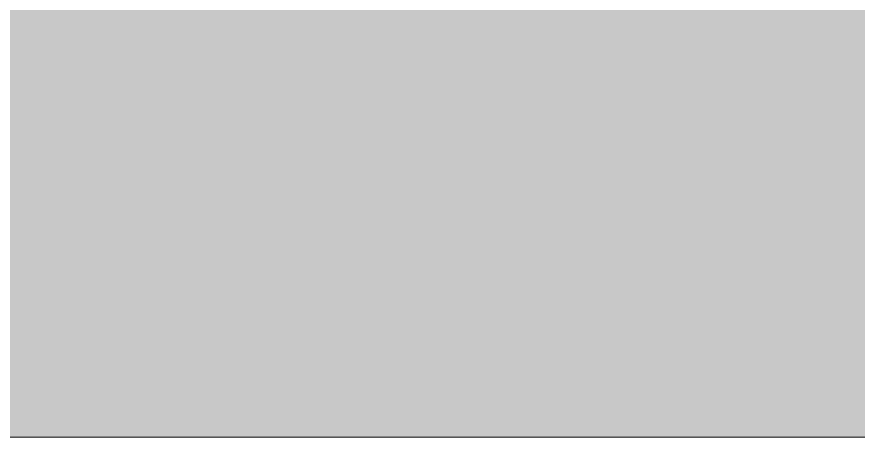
# Paper-space layout '1' of a CAD drawing. Header units: millimetres. Extents: x 1 to 31501, y 3 to 22278.
# Drawn here: x 15979.7 to 16250.4, y 1880 to 2015.2 of the extents above; entities that cross this region are included whole.
import ezdxf

# ---------------------------------------------------------------- set-up
doc = ezdxf.new("R2010")
doc.units = ezdxf.units.MM
doc.header["$MEASUREMENT"] = 0
doc.layers.add('NKB-LOGO', color=1, linetype='Continuous', lineweight=13)
doc.layers.add('NKB-SIGN', color=1, linetype='Continuous', lineweight=18)

# ---------------------------------------------------------------- blocks, each defined once
blk = doc.blocks.new('*U5')
at = {"layer": 'NKB-LOGO', "color": 1, "linetype": 'Continuous'}
blk.add_line((0, 76.628), (327.945, 76.628), dxfattribs=at)
for points in [[(0, 120.399), (0, 76.628), (327.945, 76.628)], [(0, 76.628), (0, 76.628), (327.945, 76.628)]]:
    blk.add_solid(points, dxfattribs=at)
at = {"layer": 'NKB-LOGO', "color": 1, "linetype": 'Continuous', "extrusion": (0, 0, -1)}
blk.add_solid([(0, 120.399), (-327.945, 120.399), (-327.945, 76.628)], dxfattribs=at)
blk = doc.blocks.new('22222')
at = {"layer": 'NKB-LOGO'}
blk.add_lwpolyline([(327.945, 847.763), (0, 724.25), (0, 76.628), (327.945, 76.628), (327.945, 847.763)], close=True, dxfattribs=at)
at = {"layer": 'NKB-LOGO', "color": 1, "linetype": 'Continuous'}
blk.add_blockref('*U5', (0, 0), dxfattribs=at)

psp = doc.layouts.new('1')

# ---------------------------------------------------------------- block references
at = {"layer": 'NKB-SIGN', "xscale": 3.176814373185165, "yscale": 3.176814373185165, "zscale": 3.176814373185165}
psp.add_blockref('22222', (15836.96, 1636.55), dxfattribs=at)

doc.saveas('drawing.dxf')
